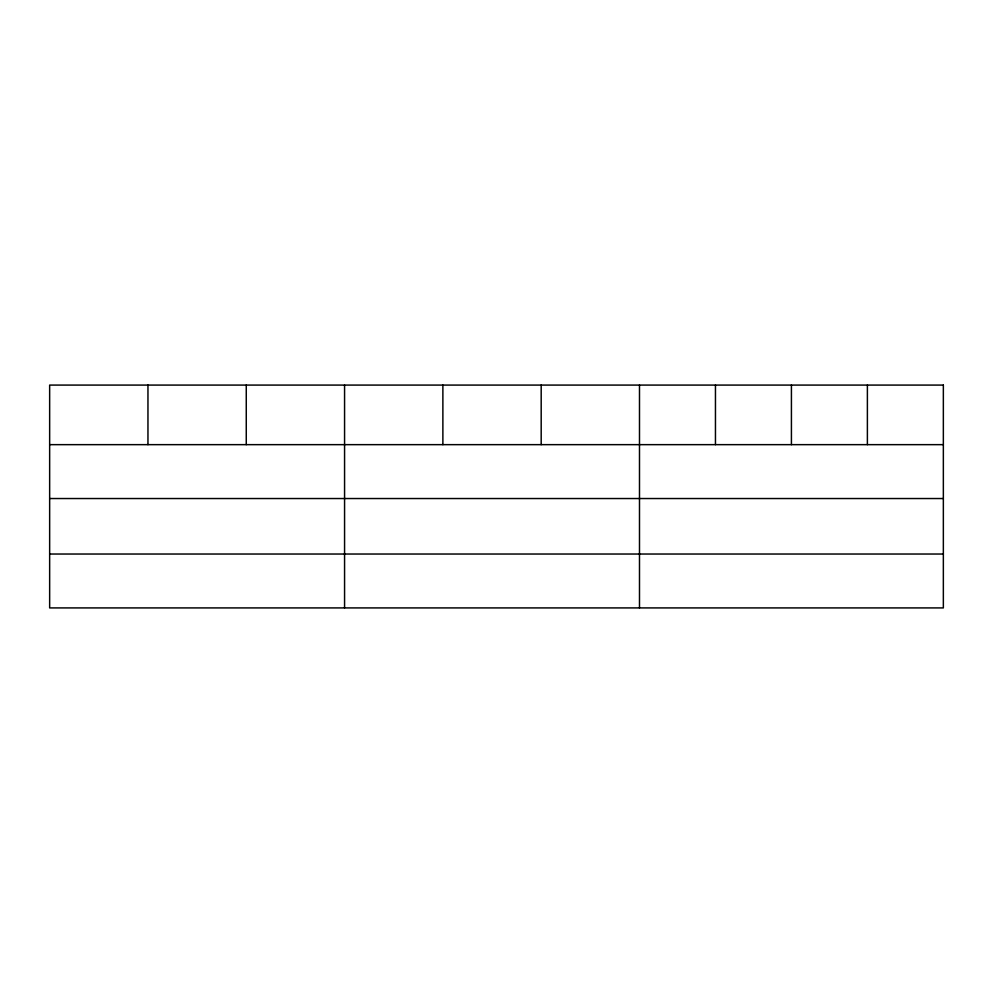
<?xml version="1.0" encoding="UTF-8"?>
<svg xmlns="http://www.w3.org/2000/svg" width="993" height="993" viewBox="0 0 993 993"><rect width="100%" height="100%" fill="white"/><g stroke="black" fill="none" stroke-linecap="round" stroke-linejoin="round"><path stroke-width="1.49" d="M49.65 444.653L943.35 444.653M49.65 498.536L943.35 498.536M49.65 554.032L943.35 554.032M867.385 385.085L867.385 444.653M791.421 385.085L791.421 444.653M715.457 385.085L715.457 444.653M639.492 385.085L639.492 607.915M541.185 385.085L541.185 444.653M442.878 385.085L442.878 444.653M344.571 385.085L344.571 607.915M246.264 385.085L246.264 444.653M147.957 385.085L147.957 444.653M943.35 385.085L49.65 385.085L49.65 607.915L943.35 607.915L943.35 385.085"/></g></svg>
